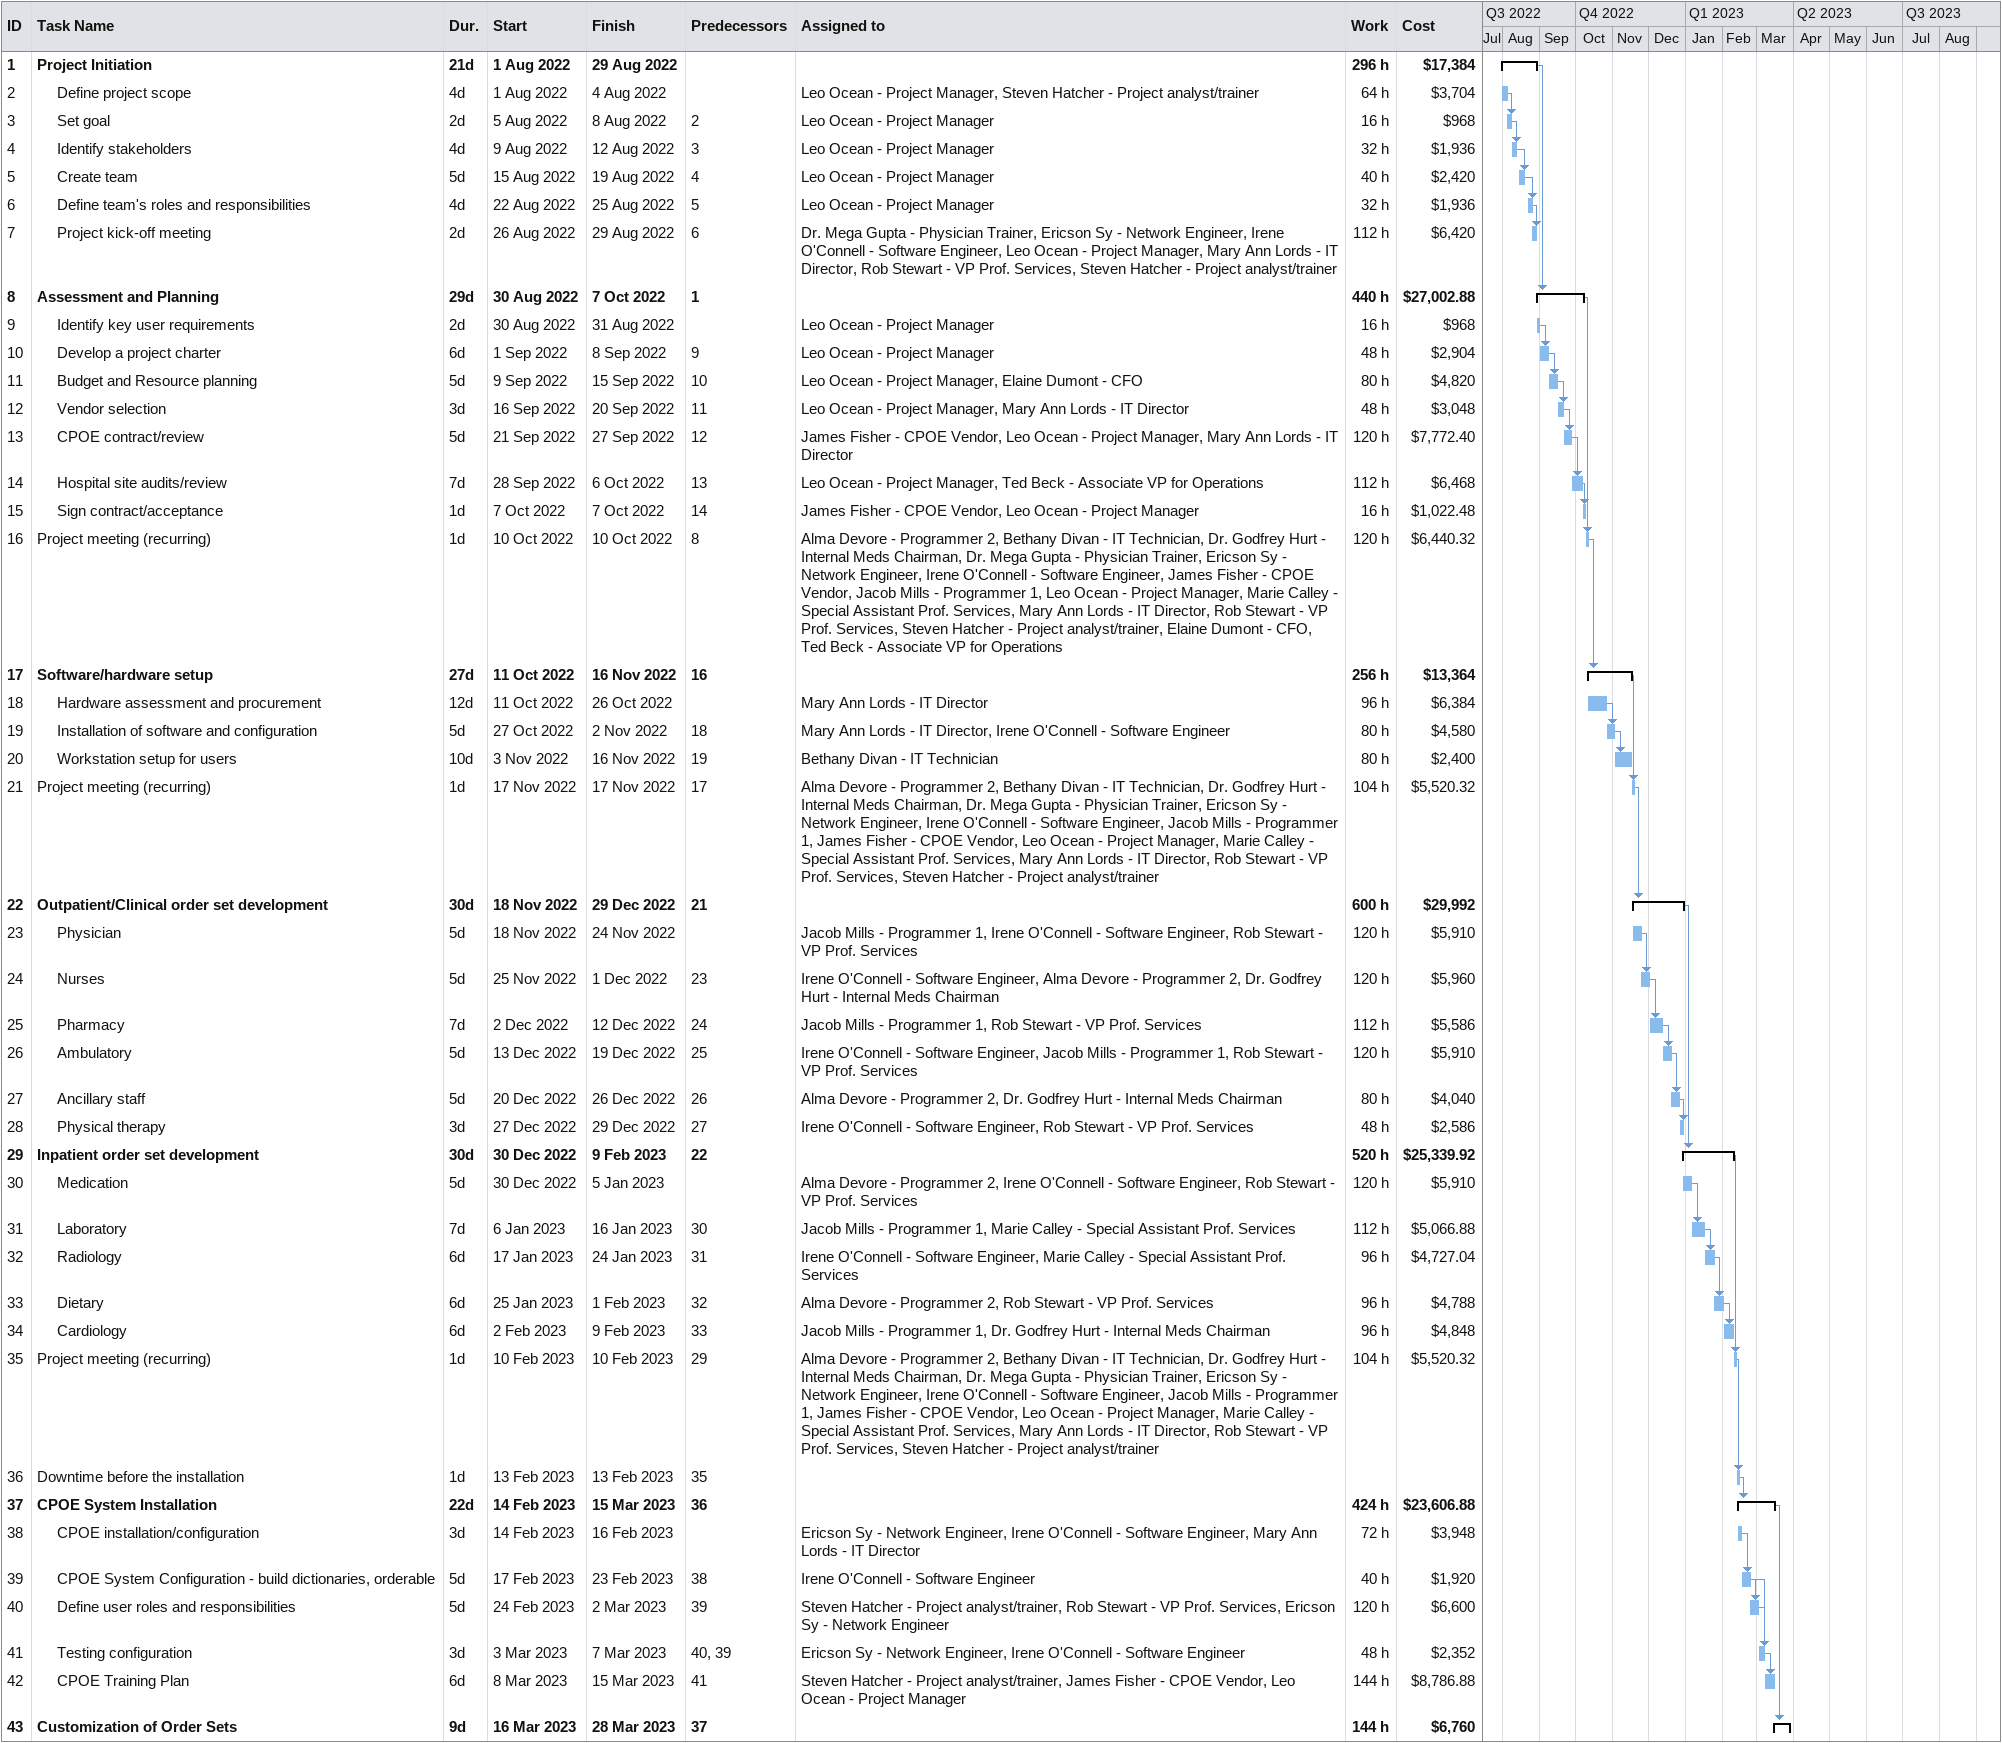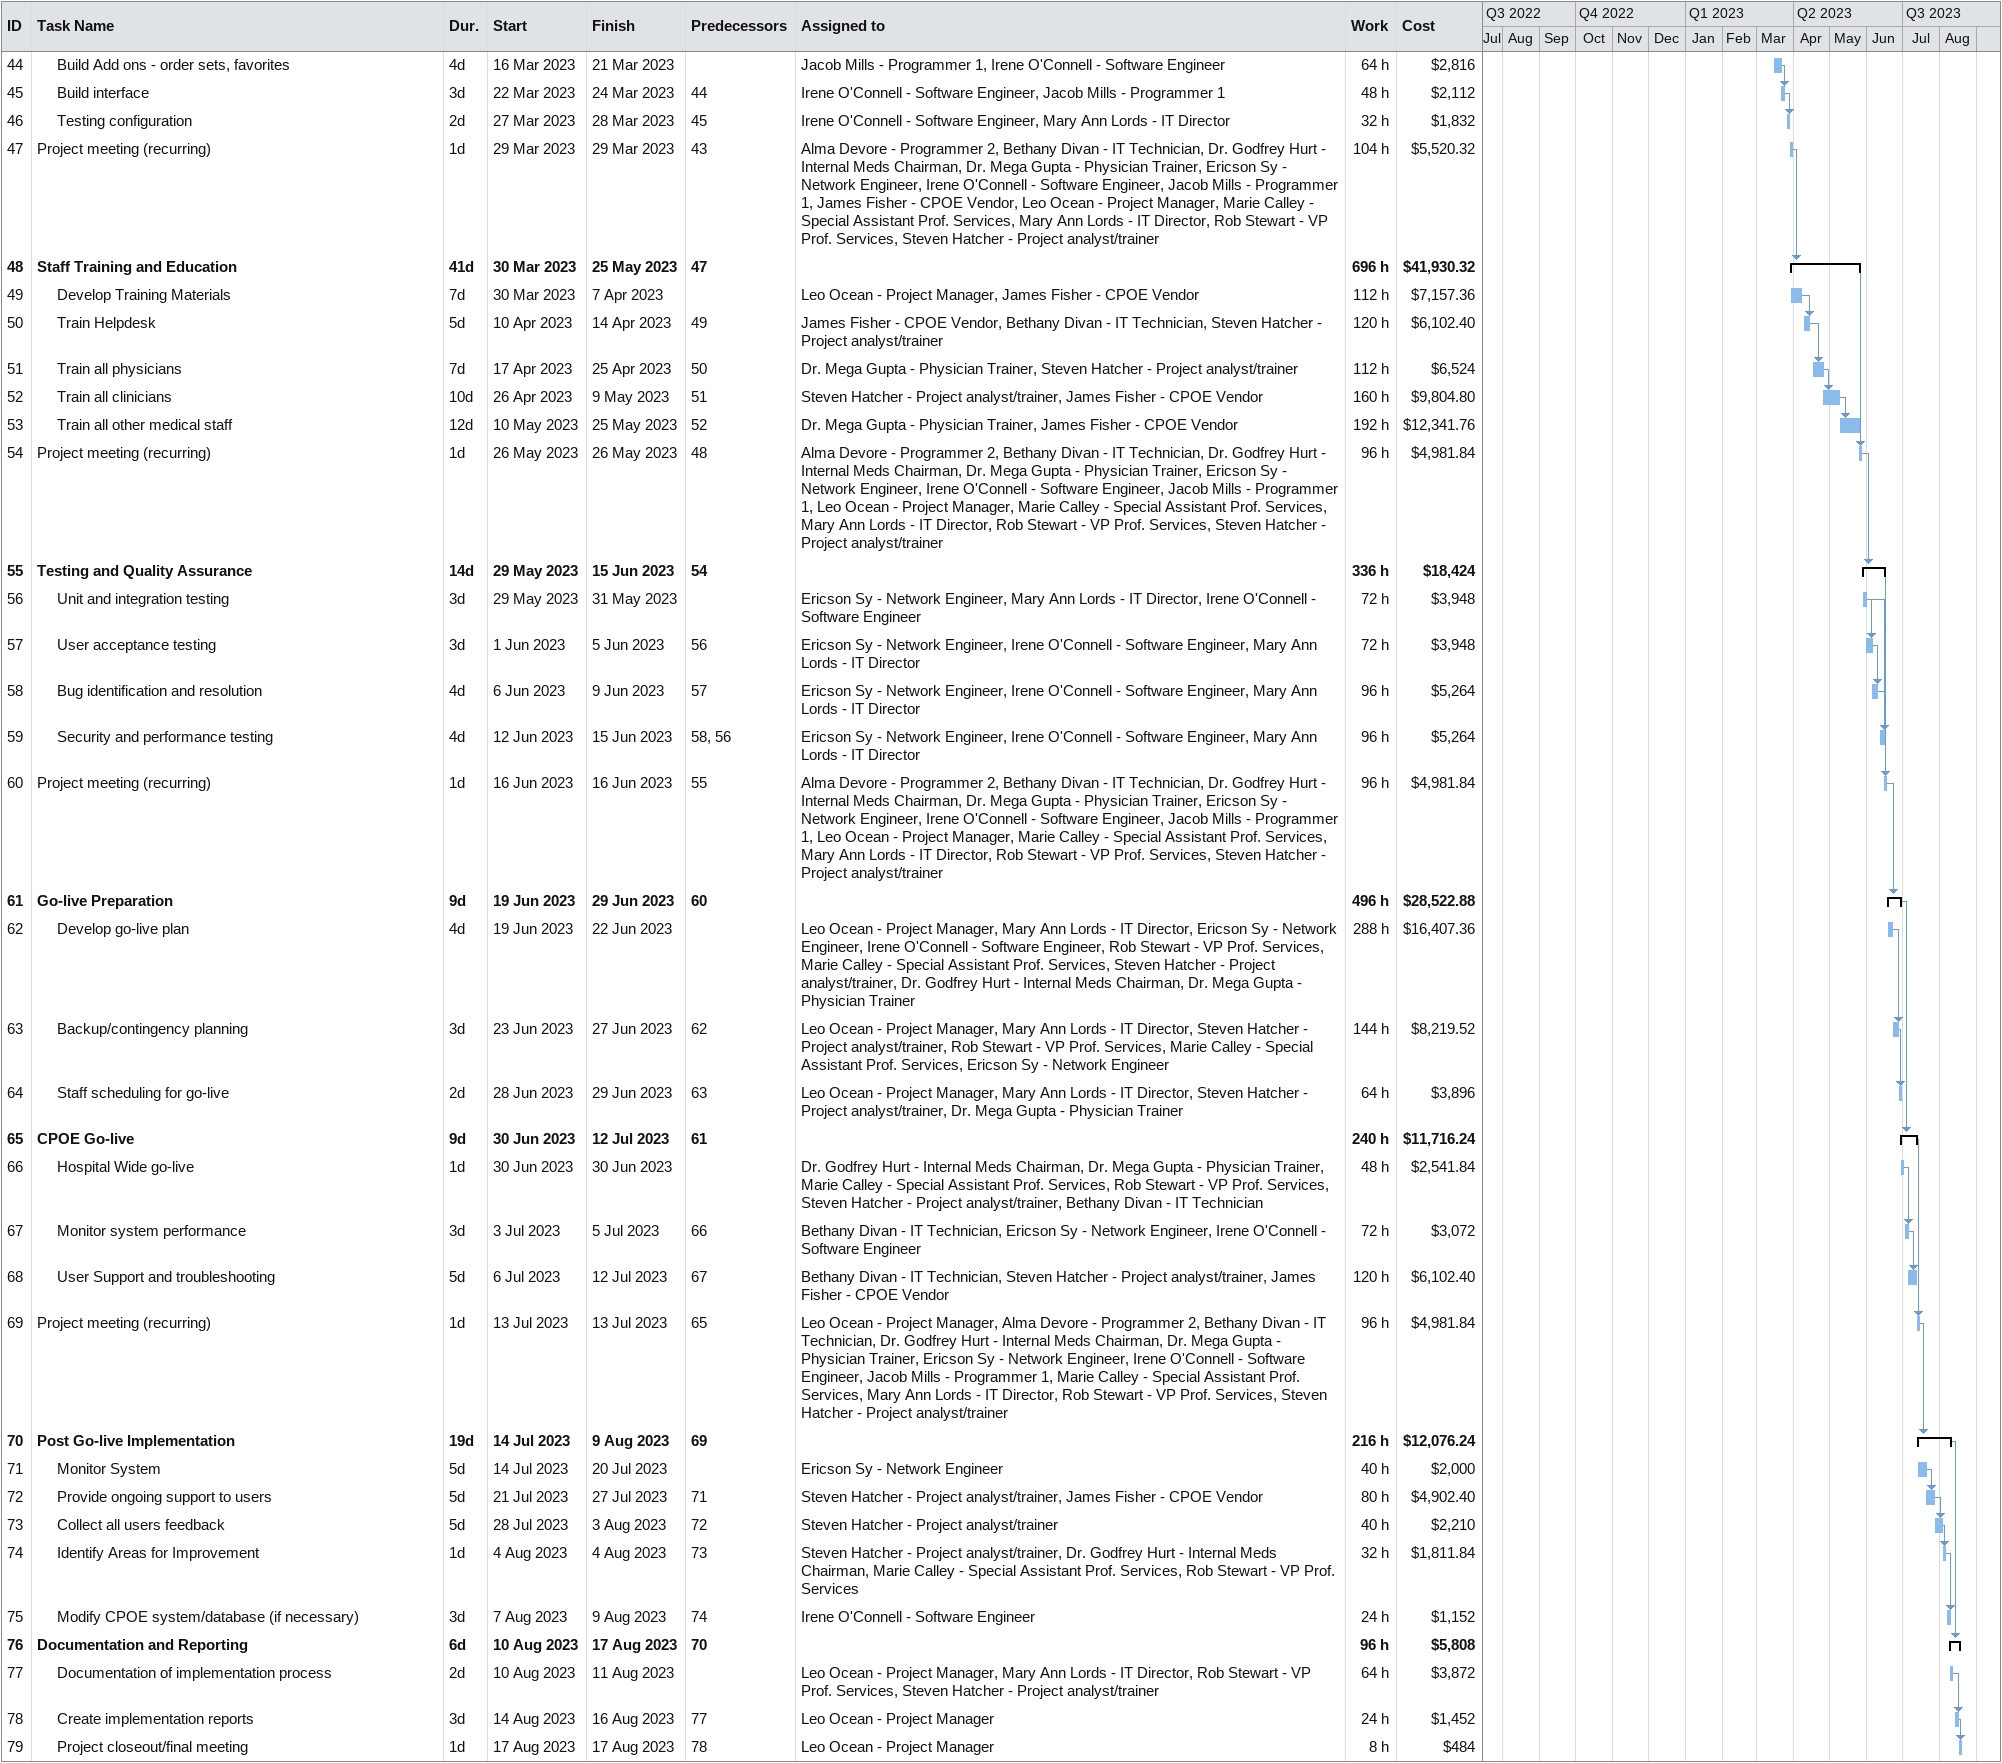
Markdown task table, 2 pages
| ID | Level | Task | Duration | Start | Finish | Predecessors | Resources | Work (h) | Cost ($) |
|---|---|---|---|---|---|---|---|---|---|
| 1 | 1 | **Project Initiation** | 21d | 2022-08-01 | 2022-08-29 |  |  | 296 | 17384 |
| 2 | 2 | Define project scope | 4d | 2022-08-01 | 2022-08-04 |  | Leo Ocean - Project Manager, Steven Hatcher - Project analyst/trainer | 64 | 3704 |
| 3 | 2 | Set goal | 2d | 2022-08-05 | 2022-08-08 | 2 | Leo Ocean - Project Manager | 16 | 968 |
| 4 | 2 | Identify stakeholders | 4d | 2022-08-09 | 2022-08-12 | 3 | Leo Ocean - Project Manager | 32 | 1936 |
| 5 | 2 | Create team | 5d | 2022-08-15 | 2022-08-19 | 4 | Leo Ocean - Project Manager | 40 | 2420 |
| 6 | 2 | Define team's roles and responsibilities | 4d | 2022-08-22 | 2022-08-25 | 5 | Leo Ocean - Project Manager | 32 | 1936 |
| 7 | 2 | Project kick-off meeting | 2d | 2022-08-26 | 2022-08-29 | 6 | Dr. Mega Gupta - Physician Trainer, Ericson Sy - Network Engineer, Irene O'Connell - Software Engineer, Leo Ocean - Project Manager, Mary Ann Lords - IT Director, Rob Stewart - VP Prof. Services, Steven Hatcher - Project analyst/trainer | 112 | 6420 |
| 8 | 1 | **Assessment and Planning** | 29d | 2022-08-30 | 2022-10-07 | 1 |  | 440 | 27002.88 |
| 9 | 2 | Identify key user requirements | 2d | 2022-08-30 | 2022-08-31 |  | Leo Ocean - Project Manager | 16 | 968 |
| 10 | 2 | Develop a project charter | 6d | 2022-09-01 | 2022-09-08 | 9 | Leo Ocean - Project Manager | 48 | 2904 |
| 11 | 2 | Budget and Resource planning | 5d | 2022-09-09 | 2022-09-15 | 10 | Leo Ocean - Project Manager, Elaine Dumont - CFO | 80 | 4820 |
| 12 | 2 | Vendor selection | 3d | 2022-09-16 | 2022-09-20 | 11 | Leo Ocean - Project Manager, Mary Ann Lords - IT Director | 48 | 3048 |
| 13 | 2 | CPOE contract/review | 5d | 2022-09-21 | 2022-09-27 | 12 | James Fisher - CPOE Vendor, Leo Ocean - Project Manager, Mary Ann Lords - IT Director | 120 | 7772.40 |
| 14 | 2 | Hospital site audits/review | 7d | 2022-09-28 | 2022-10-06 | 13 | Leo Ocean - Project Manager, Ted Beck - Associate VP for Operations | 112 | 6468 |
| 15 | 2 | Sign contract/acceptance | 1d | 2022-10-07 | 2022-10-07 | 14 | James Fisher - CPOE Vendor, Leo Ocean - Project Manager | 16 | 1022.48 |
| 16 | 1 | Project meeting (recurring) | 1d | 2022-10-10 | 2022-10-10 | 8 | Alma Devore - Programmer 2, Bethany Divan - IT Technician, Dr. Godfrey Hurt - Internal Meds Chairman, Dr. Mega Gupta - Physician Trainer, Ericson Sy - Network Engineer, Irene O'Connell - Software Engineer, James Fisher - CPOE Vendor, Jacob Mills - Programmer 1, Leo Ocean - Project Manager, Marie Calley - Special Assistant Prof. Services, Mary Ann Lords - IT Director, Rob Stewart - VP Prof. Services, Steven Hatcher - Project analyst/trainer, Elaine Dumont - CFO, Ted Beck - Associate VP for Operations | 120 | 6440.32 |
| 17 | 1 | **Software/hardware setup** | 27d | 2022-10-11 | 2022-11-16 | 16 |  | 256 | 13364 |
| 18 | 2 | Hardware assessment and procurement | 12d | 2022-10-11 | 2022-10-26 |  | Mary Ann Lords - IT Director | 96 | 6384 |
| 19 | 2 | Installation of software and configuration | 5d | 2022-10-27 | 2022-11-02 | 18 | Mary Ann Lords - IT Director, Irene O'Connell - Software Engineer | 80 | 4580 |
| 20 | 2 | Workstation setup for users | 10d | 2022-11-03 | 2022-11-16 | 19 | Bethany Divan - IT Technician | 80 | 2400 |
| 21 | 1 | Project meeting (recurring) | 1d | 2022-11-17 | 2022-11-17 | 17 | Alma Devore - Programmer 2, Bethany Divan - IT Technician, Dr. Godfrey Hurt - Internal Meds Chairman, Dr. Mega Gupta - Physician Trainer, Ericson Sy - Network Engineer, Irene O'Connell - Software Engineer, Jacob Mills - Programmer 1, James Fisher - CPOE Vendor, Leo Ocean - Project Manager, Marie Calley - Special Assistant Prof. Services, Mary Ann Lords - IT Director, Rob Stewart - VP Prof. Services, Steven Hatcher - Project analyst/trainer | 104 | 5520.32 |
| 22 | 1 | **Outpatient/Clinical order set development** | 30d | 2022-11-18 | 2022-12-29 | 21 |  | 600 | 29992 |
| 23 | 2 | Physician | 5d | 2022-11-18 | 2022-11-24 |  | Jacob Mills - Programmer 1, Irene O'Connell - Software Engineer, Rob Stewart - VP Prof. Services | 120 | 5910 |
| 24 | 2 | Nurses | 5d | 2022-11-25 | 2022-12-01 | 23 | Irene O'Connell - Software Engineer, Alma Devore - Programmer 2, Dr. Godfrey Hurt - Internal Meds Chairman | 120 | 5960 |
| 25 | 2 | Pharmacy | 7d | 2022-12-02 | 2022-12-12 | 24 | Jacob Mills - Programmer 1, Rob Stewart - VP Prof. Services | 112 | 5586 |
| 26 | 2 | Ambulatory | 5d | 2022-12-13 | 2022-12-19 | 25 | Irene O'Connell - Software Engineer, Jacob Mills - Programmer 1, Rob Stewart - VP Prof. Services | 120 | 5910 |
| 27 | 2 | Ancillary staff | 5d | 2022-12-20 | 2022-12-26 | 26 | Alma Devore - Programmer 2, Dr. Godfrey Hurt - Internal Meds Chairman | 80 | 4040 |
| 28 | 2 | Physical therapy | 3d | 2022-12-27 | 2022-12-29 | 27 | Irene O'Connell - Software Engineer, Rob Stewart - VP Prof. Services | 48 | 2586 |
| 29 | 1 | **Inpatient order set development** | 30d | 2022-12-30 | 2023-02-09 | 22 |  | 520 | 25339.92 |
| 30 | 2 | Medication | 5d | 2022-12-30 | 2023-01-05 |  | Alma Devore - Programmer 2, Irene O'Connell - Software Engineer, Rob Stewart - VP Prof. Services | 120 | 5910 |
| 31 | 2 | Laboratory | 7d | 2023-01-06 | 2023-01-16 | 30 | Jacob Mills - Programmer 1, Marie Calley - Special Assistant Prof. Services | 112 | 5066.88 |
| 32 | 2 | Radiology | 6d | 2023-01-17 | 2023-01-24 | 31 | Irene O'Connell - Software Engineer, Marie Calley - Special Assistant Prof. Services | 96 | 4727.04 |
| 33 | 2 | Dietary | 6d | 2023-01-25 | 2023-02-01 | 32 | Alma Devore - Programmer 2, Rob Stewart - VP Prof. Services | 96 | 4788 |
| 34 | 2 | Cardiology | 6d | 2023-02-02 | 2023-02-09 | 33 | Jacob Mills - Programmer 1, Dr. Godfrey Hurt - Internal Meds Chairman | 96 | 4848 |
| 35 | 1 | Project meeting (recurring) | 1d | 2023-02-10 | 2023-02-10 | 29 | Alma Devore - Programmer 2, Bethany Divan - IT Technician, Dr. Godfrey Hurt - Internal Meds Chairman, Dr. Mega Gupta - Physician Trainer, Ericson Sy - Network Engineer, Irene O'Connell - Software Engineer, Jacob Mills - Programmer 1, James Fisher - CPOE Vendor, Leo Ocean - Project Manager, Marie Calley - Special Assistant Prof. Services, Mary Ann Lords - IT Director, Rob Stewart - VP Prof. Services, Steven Hatcher - Project analyst/trainer | 104 | 5520.32 |
| 36 | 1 | Downtime before the installation | 1d | 2023-02-13 | 2023-02-13 | 35 |  |  |  |
| 37 | 1 | **CPOE System Installation** | 22d | 2023-02-14 | 2023-03-15 | 36 |  | 424 | 23606.88 |
| 38 | 2 | CPOE installation/configuration | 3d | 2023-02-14 | 2023-02-16 |  | Ericson Sy - Network Engineer, Irene O'Connell - Software Engineer, Mary Ann Lords - IT Director | 72 | 3948 |
| 39 | 2 | CPOE System Configuration - build dictionaries, orderable | 5d | 2023-02-17 | 2023-02-23 | 38 | Irene O'Connell - Software Engineer | 40 | 1920 |
| 40 | 2 | Define user roles and responsibilities | 5d | 2023-02-24 | 2023-03-02 | 39 | Steven Hatcher - Project analyst/trainer, Rob Stewart - VP Prof. Services, Ericson Sy - Network Engineer | 120 | 6600 |
| 41 | 2 | Testing configuration | 3d | 2023-03-03 | 2023-03-07 | 40, 39 | Ericson Sy - Network Engineer, Irene O'Connell - Software Engineer | 48 | 2352 |
| 42 | 2 | CPOE Training Plan | 6d | 2023-03-08 | 2023-03-15 | 41 | Steven Hatcher - Project analyst/trainer, James Fisher - CPOE Vendor, Leo Ocean - Project Manager | 144 | 8786.88 |
| 43 | 1 | **Customization of Order Sets** | 9d | 2023-03-16 | 2023-03-28 | 37 |  | 144 | 6760 |
| 44 | 2 | Build Add ons - order sets, favorites | 4d | 2023-03-16 | 2023-03-21 |  | Jacob Mills - Programmer 1, Irene O'Connell - Software Engineer | 64 | 2816 |
| 45 | 2 | Build interface | 3d | 2023-03-22 | 2023-03-24 | 44 | Irene O'Connell - Software Engineer, Jacob Mills - Programmer 1 | 48 | 2112 |
| 46 | 2 | Testing configuration | 2d | 2023-03-27 | 2023-03-28 | 45 | Irene O'Connell - Software Engineer, Mary Ann Lords - IT Director | 32 | 1832 |
| 47 | 1 | Project meeting (recurring) | 1d | 2023-03-29 | 2023-03-29 | 43 | Alma Devore - Programmer 2, Bethany Divan - IT Technician, Dr. Godfrey Hurt - Internal Meds Chairman, Dr. Mega Gupta - Physician Trainer, Ericson Sy - Network Engineer, Irene O'Connell - Software Engineer, Jacob Mills - Programmer 1, James Fisher - CPOE Vendor, Leo Ocean - Project Manager, Marie Calley - Special Assistant Prof. Services, Mary Ann Lords - IT Director, Rob Stewart - VP Prof. Services, Steven Hatcher - Project analyst/trainer | 104 | 5520.32 |
| 48 | 1 | **Staff Training and Education** | 41d | 2023-03-30 | 2023-05-25 | 47 |  | 696 | 41930.32 |
| 49 | 2 | Develop Training Materials | 7d | 2023-03-30 | 2023-04-07 |  | Leo Ocean - Project Manager, James Fisher - CPOE Vendor | 112 | 7157.36 |
| 50 | 2 | Train Helpdesk | 5d | 2023-04-10 | 2023-04-14 | 49 | James Fisher - CPOE Vendor, Bethany Divan - IT Technician, Steven Hatcher - Project analyst/trainer | 120 | 6102.40 |
| 51 | 2 | Train all physicians | 7d | 2023-04-17 | 2023-04-25 | 50 | Dr. Mega Gupta - Physician Trainer, Steven Hatcher - Project analyst/trainer | 112 | 6524 |
| 52 | 2 | Train all clinicians | 10d | 2023-04-26 | 2023-05-09 | 51 | Steven Hatcher - Project analyst/trainer, James Fisher - CPOE Vendor | 160 | 9804.80 |
| 53 | 2 | Train all other medical staff | 12d | 2023-05-10 | 2023-05-25 | 52 | Dr. Mega Gupta - Physician Trainer, James Fisher - CPOE Vendor | 192 | 12341.76 |
| 54 | 1 | Project meeting (recurring) | 1d | 2023-05-26 | 2023-05-26 | 48 | Alma Devore - Programmer 2, Bethany Divan - IT Technician, Dr. Godfrey Hurt - Internal Meds Chairman, Dr. Mega Gupta - Physician Trainer, Ericson Sy - Network Engineer, Irene O'Connell - Software Engineer, Jacob Mills - Programmer 1, Leo Ocean - Project Manager, Marie Calley - Special Assistant Prof. Services, Mary Ann Lords - IT Director, Rob Stewart - VP Prof. Services, Steven Hatcher - Project analyst/trainer | 96 | 4981.84 |
| 55 | 1 | **Testing and Quality Assurance** | 14d | 2023-05-29 | 2023-06-15 | 54 |  | 336 | 18424 |
| 56 | 2 | Unit and integration testing | 3d | 2023-05-29 | 2023-05-31 |  | Ericson Sy - Network Engineer, Mary Ann Lords - IT Director, Irene O'Connell - Software Engineer | 72 | 3948 |
| 57 | 2 | User acceptance testing | 3d | 2023-06-01 | 2023-06-05 | 56 | Ericson Sy - Network Engineer, Irene O'Connell - Software Engineer, Mary Ann Lords - IT Director | 72 | 3948 |
| 58 | 2 | Bug identification and resolution | 4d | 2023-06-06 | 2023-06-09 | 57 | Ericson Sy - Network Engineer, Irene O'Connell - Software Engineer, Mary Ann Lords - IT Director | 96 | 5264 |
| 59 | 2 | Security and performance testing | 4d | 2023-06-12 | 2023-06-15 | 58, 56 | Ericson Sy - Network Engineer, Irene O'Connell - Software Engineer, Mary Ann Lords - IT Director | 96 | 5264 |
| 60 | 1 | Project meeting (recurring) | 1d | 2023-06-16 | 2023-06-16 | 55 | Alma Devore - Programmer 2, Bethany Divan - IT Technician, Dr. Godfrey Hurt - Internal Meds Chairman, Dr. Mega Gupta - Physician Trainer, Ericson Sy - Network Engineer, Irene O'Connell - Software Engineer, Jacob Mills - Programmer 1, Leo Ocean - Project Manager, Marie Calley - Special Assistant Prof. Services, Mary Ann Lords - IT Director, Rob Stewart - VP Prof. Services, Steven Hatcher - Project analyst/trainer | 96 | 4981.84 |
| 61 | 1 | **Go-live Preparation** | 9d | 2023-06-19 | 2023-06-29 | 60 |  | 496 | 28522.88 |
| 62 | 2 | Develop go-live plan | 4d | 2023-06-19 | 2023-06-22 |  | Leo Ocean - Project Manager, Mary Ann Lords - IT Director, Ericson Sy - Network Engineer, Irene O'Connell - Software Engineer, Rob Stewart - VP Prof. Services, Marie Calley - Special Assistant Prof. Services, Steven Hatcher - Project analyst/trainer, Dr. Godfrey Hurt - Internal Meds Chairman, Dr. Mega Gupta - Physician Trainer | 288 | 16407.36 |
| 63 | 2 | Backup/contingency planning | 3d | 2023-06-23 | 2023-06-27 | 62 | Leo Ocean - Project Manager, Mary Ann Lords - IT Director, Steven Hatcher - Project analyst/trainer, Rob Stewart - VP Prof. Services, Marie Calley - Special Assistant Prof. Services, Ericson Sy - Network Engineer | 144 | 8219.52 |
| 64 | 2 | Staff scheduling for go-live | 2d | 2023-06-28 | 2023-06-29 | 63 | Leo Ocean - Project Manager, Mary Ann Lords - IT Director, Steven Hatcher - Project analyst/trainer, Dr. Mega Gupta - Physician Trainer | 64 | 3896 |
| 65 | 1 | **CPOE Go-live** | 9d | 2023-06-30 | 2023-07-12 | 61 |  | 240 | 11716.24 |
| 66 | 2 | Hospital Wide go-live | 1d | 2023-06-30 | 2023-06-30 |  | Dr. Godfrey Hurt - Internal Meds Chairman, Dr. Mega Gupta - Physician Trainer, Marie Calley - Special Assistant Prof. Services, Rob Stewart - VP Prof. Services, Steven Hatcher - Project analyst/trainer, Bethany Divan - IT Technician | 48 | 2541.84 |
| 67 | 2 | Monitor system performance | 3d | 2023-07-03 | 2023-07-05 | 66 | Bethany Divan - IT Technician, Ericson Sy - Network Engineer, Irene O'Connell - Software Engineer | 72 | 3072 |
| 68 | 2 | User Support and troubleshooting | 5d | 2023-07-06 | 2023-07-12 | 67 | Bethany Divan - IT Technician, Steven Hatcher - Project analyst/trainer, James Fisher - CPOE Vendor | 120 | 6102.40 |
| 69 | 1 | Project meeting (recurring) | 1d | 2023-07-13 | 2023-07-13 | 65 | Leo Ocean - Project Manager, Alma Devore - Programmer 2, Bethany Divan - IT Technician, Dr. Godfrey Hurt - Internal Meds Chairman, Dr. Mega Gupta - Physician Trainer, Ericson Sy - Network Engineer, Irene O'Connell - Software Engineer, Jacob Mills - Programmer 1, Marie Calley - Special Assistant Prof. Services, Mary Ann Lords - IT Director, Rob Stewart - VP Prof. Services, Steven Hatcher - Project analyst/trainer | 96 | 4981.84 |
| 70 | 1 | **Post Go-live Implementation** | 19d | 2023-07-14 | 2023-08-09 | 69 |  | 216 | 12076.24 |
| 71 | 2 | Monitor System | 5d | 2023-07-14 | 2023-07-20 |  | Ericson Sy - Network Engineer | 40 | 2000 |
| 72 | 2 | Provide ongoing support to users | 5d | 2023-07-21 | 2023-07-27 | 71 | Steven Hatcher - Project analyst/trainer, James Fisher - CPOE Vendor | 80 | 4902.40 |
| 73 | 2 | Collect all users feedback | 5d | 2023-07-28 | 2023-08-03 | 72 | Steven Hatcher - Project analyst/trainer | 40 | 2210 |
| 74 | 2 | Identify Areas for Improvement | 1d | 2023-08-04 | 2023-08-04 | 73 | Steven Hatcher - Project analyst/trainer, Dr. Godfrey Hurt - Internal Meds Chairman, Marie Calley - Special Assistant Prof. Services, Rob Stewart - VP Prof. Services | 32 | 1811.84 |
| 75 | 2 | Modify CPOE system/database (if necessary) | 3d | 2023-08-07 | 2023-08-09 | 74 | Irene O'Connell - Software Engineer | 24 | 1152 |
| 76 | 1 | **Documentation and Reporting** | 6d | 2023-08-10 | 2023-08-17 | 70 |  | 96 | 5808 |
| 77 | 2 | Documentation of implementation process | 2d | 2023-08-10 | 2023-08-11 |  | Leo Ocean - Project Manager, Mary Ann Lords - IT Director, Rob Stewart - VP Prof. Services, Steven Hatcher - Project analyst/trainer | 64 | 3872 |
| 78 | 2 | Create implementation reports | 3d | 2023-08-14 | 2023-08-16 | 77 | Leo Ocean - Project Manager | 24 | 1452 |
| 79 | 2 | Project closeout/final meeting | 1d | 2023-08-17 | 2023-08-17 | 78 | Leo Ocean - Project Manager | 8 | 484 |
